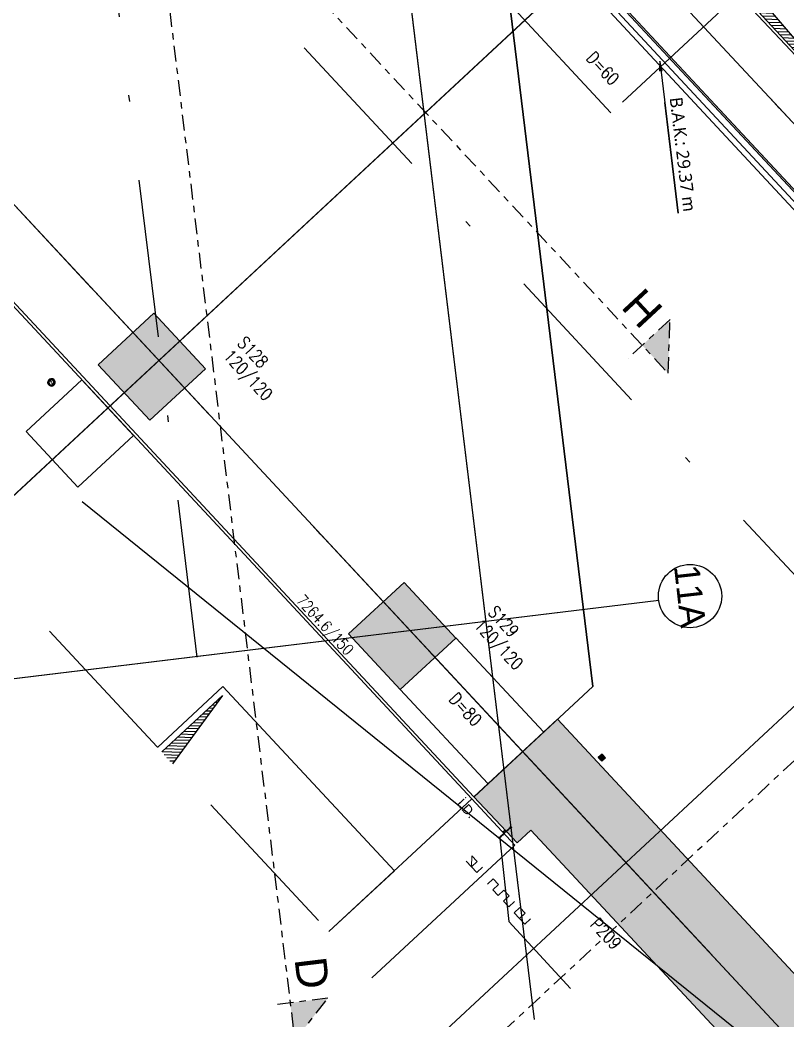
# Model space of a CAD drawing. Header units: inches. Extents: x 400392 to 401495, y 4543971 to 4544133.
# Drawn here: x 400481.94 to 400494.08, y 4543987.08 to 4544002.9 of the extents above; entities that cross this region are included whole.
import ezdxf
from ezdxf.enums import TextEntityAlignment as Align

# ---------------------------------------------------------------- set-up
doc = ezdxf.new("R2010")
doc.units = ezdxf.units.IN
doc.header["$MEASUREMENT"] = 0
for name, pattern in [('ACAD_ISO05W100', [33, 24, -3, 0, -3, 0, -3]), ('AKS', [3, 2.5, -0.25, 0, -0.25]), ('CENTER', [2, 1.25, -0.25, 0.25, -0.25]), ('DASHDOT2', [0.5, 0.25, -0.125, 0, -0.125]), ('HIDDEN', [0.375, 0.25, -0.125]), ('UUC-ST-KAL-I05-101-U-000$0$ACAD_ISO05W100', [33, 24, -3, 0, -3, 0, -3])]:
    doc.linetypes.add(name, pattern=pattern)
doc.layers.add('A-DETL-GENF', color=92, linetype='Continuous', lineweight=9)
for name, color, linetype in [('aks prota', 2, 'AKS'), ('boşluk prota', 2, 'Continuous'), ('boşluk taraması prota', 252, 'Continuous'), ('caks prota', 4, 'Continuous'), ('iderzi_PROTA', 3, 'Continuous'), ('kesit tarama prota', 252, 'Continuous'), ('kiriş prota', 6, 'Continuous'), ('kolon prota', 1, 'Continuous'), ('kolon tarama prota', 252, 'Continuous'), ('lkolon prota', 4, 'Continuous'), ('lperde prota', 4, 'Continuous'), ('not çizgisi prota', 4, 'Continuous'), ('perde prota', 1, 'Continuous'), ('PRT-AL-TUNEL_EKSENI', 14, 'DASHDOT2'), ('skesit prota', 7, 'Continuous'), ('st-s_level (kot)', 6, 'Continuous'), ('st_s_ölçü', 4, 'Continuous'), ('taks prota', 7, 'Continuous'), ('temel prota', 6, 'Continuous'), ('tkesit prota', 7, 'Continuous'), ('tkolon prota', 6, 'Continuous'), ('tperde prota', 6, 'Continuous'), ('UUC-ST-KAL-I05-101-U-000$0$st_s_su tutucu', 2, 'Continuous')]:
    doc.layers.add(name, color=color, linetype=linetype)
doc.styles.add('Arial', font='Arial.ttf')
doc.styles.add('OLCU', font='romanstw.shx')
doc.styles.add('Segoe UI Light_1', font='', dxfattribs={"height": 199.9999999999999})
doc.styles.add('TAKS', font='Arial Unicode.ttf')
doc.styles.add('text25_PROTA', font='Arial.ttf', dxfattribs={"height": 25})
doc.styles.add('tkolon', font='romanstw.shx')
doc.styles.get('Segoe UI Light_1').set_extended_font_data('Segoe UI Light')
doc.dimstyles.new('1-50', dxfattribs={"dimtxt": 10, "dimasz": 4, "dimexe": 4, "dimexo": 8, "dimgap": 4, "dimtad": 1, "dimdec": 1, "dimrnd": 0.05, "dimzin": 9, "dimdsep": 46, "dimtxsty": 'OLCU', "dimblk1": 'OBLIQUE', "dimblk2": 'OBLIQUE', "dimsah": 1, "dimcen": 2, "dimdle": 4, "dimclrd": 4, "dimclre": 4, "dimclrt": 3, "dimadec": 1, "dimazin": 0, "dimtfac": 1, "dimtdec": 1, "dimtix": 1, "dimtmove": 2, "dimatfit": 3, "dimldrblk": 'OBLIQUE', "dimfxl": 1, "dimtvp": 1, "dimtolj": 1, "dimtzin": 1, "dimarcsym": 0})

# ---------------------------------------------------------------- blocks, each defined once
blk = doc.blocks.new('+24.06 mekanik')
at = {"layer": 'kolon tarama prota'}
blk.add_hatch(color=253, dxfattribs=at).paths.add_polyline_path([(100015.3903223314, 182887.7166981539), (100165.3903223314, 182867.9688235159), (100165.3903223314, 182907.4645727921)], flags=0)
at = {"layer": 'kolon tarama prota', "color": 253}
for p, q in [((114533.1414266164, 193490.4235080138), (93145.67981284576, 177951.523079527)), ((93197.93392177456, 177879.6014687271), (114585.3955355452, 193418.5018972139)), ((103396.8578221956, 185558.5966116774), (95389.51238363978, 179740.9196141368)), ((95405.18861631841, 179719.3431308968), (103412.5340548743, 185537.0201284374)), ((100165.3903223314, 182907.4645727921), (100015.3903223314, 182887.7166981539)), ((100015.3903223314, 182887.7166981539), (100165.3903223314, 182867.9688235159)), ((100015.3903223314, 182887.7166981539), (102436.5342669461, 182887.7166981539)), ((100165.3903223314, 182867.9688235159), (100165.3903223314, 182907.4645727921)), ((102436.5342669461, 182887.7166981539), (100671.7005398747, 182887.7166981539)), ((110847.4502757734, 180708.6978531425), (110782.7289162234, 180661.6750329591)), ((110782.7289162234, 180661.6750329591), (110847.4502757734, 180708.6978531425)), ((110782.7289162234, 180661.6750329591), (110829.7517364068, 180596.9536734091)), ((110829.7517364068, 180596.9536734091), (110782.7289162234, 180661.6750329591)), ((110782.7289162234, 180661.6750329591), (110782.7289162234, 180661.6750329591)), ((110810.0915110299, 180638.2927425501), (110805.7308806159, 180635.1245591053)), ((110805.7308806159, 180635.1245591053), (110810.0915110299, 180638.2927425501)), ((110805.7308806159, 180635.1245591053), (110805.7308806159, 180635.1245591053)), ((110810.0915110299, 180638.2927425501), (110810.0915110299, 180638.2927425501)), ((110811.6087331388, 180627.0343891616), (110815.9693635529, 180630.2025726063)), ((110815.9693635529, 180630.2025726063), (110811.6087331388, 180627.0343891616)), ((110811.6087331388, 180627.0343891616), (110811.6087331388, 180627.0343891616)), ((110812.8096319759, 180679.8180362271), (110815.9778154207, 180675.457405813)), ((110815.9778154207, 180675.457405813), (110812.8096319759, 180679.8180362271)), ((110812.8096319759, 180679.8180362271), (110812.8096319759, 180679.8180362271)), ((110819.9955330986, 180645.4884357813), (110815.5701337698, 180642.2731949655)), ((110815.5701337698, 180642.2731949655), (110819.9955330986, 180645.4884357813)), ((110815.5701337698, 180642.2731949655), (110815.5701337698, 180642.2731949655)), ((110815.9693635529, 180630.2025726063), (110815.9693635529, 180630.2025726063)), ((110815.9778154207, 180675.457405813), (110815.9778154207, 180675.457405813)), ((110819.9582678361, 180669.9787830732), (110823.1735086519, 180665.5533837444)), ((110823.1735086519, 180665.5533837444), (110819.9582678361, 180669.9787830732)), ((110819.9582678361, 180669.9787830732), (110819.9582678361, 180669.9787830732)), ((110819.9955330986, 180645.4884357813), (110819.9955330986, 180645.4884357813)), ((110824.0679853644, 180681.335258336), (110820.8998019197, 180685.69588875)), ((110820.8998019197, 180685.69588875), (110824.0679853644, 180681.335258336)), ((110820.8998019197, 180685.69588875), (110820.8998019197, 180685.69588875)), ((110821.4479862927, 180634.1830250217), (110825.8733856215, 180637.3982658375)), ((110825.8733856215, 180637.3982658375), (110821.4479862927, 180634.1830250217)), ((110821.4479862927, 180634.1830250217), (110821.4479862927, 180634.1830250217)), ((110823.1735086519, 180665.5533837444), (110823.1735086519, 180665.5533837444)), ((110824.0679853644, 180681.335258336), (110824.0679853644, 180681.335258336)), ((110830.6097703181, 180653.2001305236), (110825.6623621458, 180649.605628083)), ((110825.6623621458, 180649.605628083), (110830.6097703181, 180653.2001305236)), ((110825.6623621458, 180649.605628083), (110825.6623621458, 180649.605628083)), ((110825.8733856215, 180637.3982658375), (110825.8733856215, 180637.3982658375)), ((110827.2907009536, 180659.8865546972), (110830.8852033942, 180654.9391465248)), ((110830.8852033942, 180654.9391465248), (110827.2907009536, 180659.8865546972)), ((110827.2907009536, 180659.8865546972), (110827.2907009536, 180659.8865546972)), ((110831.2636785956, 180671.4312362673), (110828.0484377799, 180675.8566355961)), ((110828.0484377799, 180675.8566355961), (110831.2636785956, 180671.4312362673)), ((110828.0484377799, 180675.8566355961), (110828.0484377799, 180675.8566355961)), ((110829.7517364068, 180596.9536734091), (110894.4730959568, 180643.9764935925)), ((110894.4730959568, 180643.9764935925), (110829.7517364068, 180596.9536734091)), ((110830.6097703181, 180653.2001305236), (110830.6097703181, 180653.2001305236)), ((110830.8852033942, 180654.9391465248), (110830.8852033942, 180654.9391465248)), ((110831.2636785956, 180671.4312362673), (110831.2636785956, 180671.4312362673)), ((110831.5402146687, 180641.5154581392), (110836.4876228411, 180645.1099605798)), ((110836.4876228411, 180645.1099605798), (110831.5402146687, 180641.5154581392)), ((110831.5402146687, 180641.5154581392), (110831.5402146687, 180641.5154581392)), ((110838.9753733379, 180660.8169990478), (110835.3808708974, 180665.7644072201)), ((110835.3808708974, 180665.7644072201), (110838.9753733379, 180660.8169990478)), ((110835.3808708974, 180665.7644072201), (110835.3808708974, 180665.7644072201)), ((110836.4876228411, 180645.1099605798), (110836.4876228411, 180645.1099605798)), ((110838.2266388423, 180644.8345275038), (110841.8211412829, 180639.8871193314)), ((110841.8211412829, 180639.8871193314), (110838.2266388423, 180644.8345275038)), ((110838.2266388423, 180644.8345275038), (110838.2266388423, 180644.8345275038)), ((110838.9753733379, 180660.8169990478), (110838.9753733379, 180660.8169990478)), ((110845.6617975115, 180664.1360684123), (110840.7143893392, 180660.5415659717)), ((110840.7143893392, 180660.5415659717), (110845.6617975115, 180664.1360684123)), ((110840.7143893392, 180660.5415659717), (110840.7143893392, 180660.5415659717)), ((110841.8211412829, 180639.8871193314), (110841.8211412829, 180639.8871193314)), ((110845.6617975115, 180664.1360684123), (110845.6617975115, 180664.1360684123)), ((110845.9383335846, 180634.2202902842), (110849.1535744004, 180629.7948909554)), ((110849.1535744004, 180629.7948909554), (110845.9383335846, 180634.2202902842)), ((110845.9383335846, 180634.2202902842), (110845.9383335846, 180634.2202902842)), ((110849.9113112266, 180645.7649718544), (110846.3168087861, 180650.7123800267)), ((110846.3168087861, 180650.7123800267), (110849.9113112266, 180645.7649718544)), ((110846.3168087861, 180650.7123800267), (110846.3168087861, 180650.7123800267)), ((110846.5922418621, 180652.4513960279), (110851.5396500345, 180656.0458984685)), ((110851.5396500345, 180656.0458984685), (110846.5922418621, 180652.4513960279)), ((110846.5922418621, 180652.4513960279), (110846.5922418621, 180652.4513960279)), ((110894.4730959568, 180643.9764935925), (110847.4502757734, 180708.6978531425)), ((110847.4502757734, 180708.6978531425), (110894.4730959568, 180643.9764935925)), ((110847.4502757734, 180708.6978531425), (110847.4502757734, 180708.6978531425)), ((110849.1535744004, 180629.7948909554), (110849.1535744004, 180629.7948909554)), ((110849.9113112266, 180645.7649718544), (110849.9113112266, 180645.7649718544)), ((110855.7540258875, 180671.4685015298), (110851.3286265587, 180668.253260714)), ((110851.3286265587, 180668.253260714), (110855.7540258875, 180671.4685015298)), ((110851.3286265587, 180668.253260714), (110851.3286265587, 180668.253260714)), ((110851.5396500345, 180656.0458984685), (110851.5396500345, 180656.0458984685)), ((110853.1340268158, 180624.3162682156), (110856.3022102606, 180619.9556378015)), ((110856.3022102606, 180619.9556378015), (110853.1340268158, 180624.3162682156)), ((110853.1340268158, 180624.3162682156), (110853.1340268158, 180624.3162682156)), ((110857.2437443442, 180635.6727434784), (110854.0285035284, 180640.0981428072)), ((110854.0285035284, 180640.0981428072), (110857.2437443442, 180635.6727434784)), ((110854.0285035284, 180640.0981428072), (110854.0285035284, 180640.0981428072)), ((110855.7540258875, 180671.4685015298), (110855.7540258875, 180671.4685015298)), ((110856.3022102606, 180619.9556378015), (110856.3022102606, 180619.9556378015)), ((110857.2064790817, 180660.1630907702), (110861.6318784105, 180663.378331586)), ((110861.6318784105, 180663.378331586), (110857.2064790817, 180660.1630907702)), ((110857.2064790817, 180660.1630907702), (110857.2064790817, 180660.1630907702)), ((110857.2437443442, 180635.6727434784), (110857.2437443442, 180635.6727434784)), ((110864.3923802043, 180625.8334903244), (110861.2241967596, 180630.1941207385)), ((110861.2241967596, 180630.1941207385), (110864.3923802043, 180625.8334903244)), ((110861.2241967596, 180630.1941207385), (110861.2241967596, 180630.1941207385)), ((110865.5932790415, 180678.61713739), (110861.2326486274, 180675.4489539452)), ((110861.2326486274, 180675.4489539452), (110865.5932790415, 180678.61713739)), ((110861.2326486274, 180675.4489539452), (110861.2326486274, 180675.4489539452)), ((110861.6318784105, 180663.378331586), (110861.6318784105, 180663.378331586)), ((110864.3923802043, 180625.8334903244), (110864.3923802043, 180625.8334903244)), ((110865.5932790415, 180678.61713739), (110865.5932790415, 180678.61713739)), ((110867.1105011503, 180667.3587840014), (110871.4711315644, 180670.5269674462)), ((110871.4711315644, 180670.5269674462), (110867.1105011503, 180667.3587840014)), ((110867.1105011503, 180667.3587840014), (110867.1105011503, 180667.3587840014)), ((110871.4711315644, 180670.5269674462), (110871.4711315644, 180670.5269674462)), ((110894.4730959568, 180643.9764935925), (110894.4730959568, 180643.9764935925)), ((110829.7517364068, 180596.9536734091), (110829.7517364068, 180596.9536734091))]:
    blk.add_line(p, q, dxfattribs=at)
for centre, radius, start, end in [((110838.6010060901, 180652.8257632758), 40.00000000000002, 126.0000000002074, 306.0000000002074), ((110838.6010060901, 180652.8257632758), 40.00000000000002, 126.0000000002074, 306.0000000002074), ((110838.6010060901, 180652.8257632758), 37.33333333333332, 133.6966689386963, 208.3033310604311), ((110838.6010060901, 180652.8257632758), 37.33333333333334, 133.6966689386963, 208.3033310604311), ((110838.6010060901, 180652.8257632758), 32.99999999996918, 0, 180), ((110838.6010060901, 180652.8257632758), 33.0000000000291, 180, 0), ((110838.6010060901, 180652.8257632758), 32, 134.9892993451354, 207.0107006546842), ((110838.6010060901, 180652.8257632758), 32, 134.9892993451354, 207.0107006546842), ((110838.6010060901, 180652.8257632758), 30.00000000000003, 126.0000000002074, 306.0000000002074), ((110838.6010060901, 180652.8257632758), 30.00000000000003, 126.0000000002074, 306.0000000002074), ((110838.6010060901, 180652.8257632758), 37.33333333333334, 223.6966689386963, 298.3033310611652), ((110838.6010060901, 180652.8257632758), 37.33333333333332, 223.6966689386963, 298.3033310611652), ((110838.6010060901, 180652.8257632758), 25.33333333333333, 137.3831134825529, 204.6168865173711), ((110838.6010060901, 180652.8257632758), 25.33333333333335, 137.3831134825529, 204.6168865173711), ((110838.6010060901, 180652.8257632758), 25.00000000000002, 126.0000000002074, 306.0000000002074), ((110838.6010060901, 180652.8257632758), 25.00000000000002, 126.0000000002074, 306.0000000002074), ((110838.6010060901, 180652.8257632758), 40.00000000000003, 306.0000000002074, 126.0000000002074), ((110838.6010060901, 180652.8257632758), 40.00000000000003, 306.0000000002074, 126.0000000002074), ((110838.6010060901, 180652.8257632758), 31.99999999999999, 224.9892993451354, 297.0107006546843), ((110838.6010060901, 180652.8257632758), 32.00000000000001, 224.9892993451354, 297.0107006546843), ((110838.6010060901, 180652.8257632758), 20, 140.4775121864018, 201.522487814793), ((110838.6010060901, 180652.8257632758), 19.99999999999999, 140.4775121864018, 201.522487814793), ((110838.6010060901, 180652.8257632758), 37.33333333333334, 43.69666893869635, 118.3033310611652), ((110838.6010060901, 180652.8257632758), 37.33333333333333, 43.69666893869635, 118.3033310611652), ((110838.6010060901, 180652.8257632758), 30.00000000000002, 306.0000000002074, 126.0000000002074), ((110838.6010060901, 180652.8257632758), 30.00000000000002, 306.0000000002074, 126.0000000002074), ((110838.6010060901, 180652.8257632758), 25.33333333333334, 227.3831134831174, 294.6168865173711), ((110838.6010060901, 180652.8257632758), 25.33333333333333, 227.3831134831174, 294.6168865173711), ((110838.6010060901, 180636.3257632758), 16.5, 90, 269.9999999999996), ((110838.6010060901, 180652.8257632758), 25.00000000000002, 306.0000000002074, 126.0000000002074), ((110838.6010060901, 180652.8257632758), 25.00000000000002, 306.0000000002074, 126.0000000002074), ((110838.6010060901, 180652.8257632758), 31.99999999999999, 44.98929934513539, 117.0107006546843), ((110838.6010060901, 180652.8257632758), 32, 44.98929934513539, 117.0107006546843), ((110838.6010060901, 180652.8257632758), 13.33333333333332, 148.0243128374464, 193.9756871628778), ((110838.6010060901, 180652.8257632758), 13.33333333333334, 148.0243128374464, 193.9756871628778), ((110838.6010060901, 180652.8257632758), 19.99999999999999, 230.4775121862893, 291.5224878140173), ((110838.6010060901, 180652.8257632758), 20.00000000000001, 230.4775121862893, 291.5224878140173), ((110838.6010060901, 180652.8257632758), 25.33333333333334, 47.38311348311742, 114.6168865173711), ((110838.6010060901, 180652.8257632758), 25.33333333333333, 47.38311348311742, 114.6168865173711), ((110838.6010060901, 180652.8257632758), 8.000000000000007, 164.6821874530657, 177.3178125466547), ((110838.6010060901, 180652.8257632758), 7.999999999999992, 164.6821874530657, 177.3178125466547), ((110838.6010060901, 180652.8257632758), 19.99999999999999, 50.47751218628925, 111.5224878140174), ((110838.6010060901, 180652.8257632758), 20.00000000000001, 50.47751218628925, 111.5224878140174), ((110838.6010060901, 180652.8257632758), 13.33333333333334, 238.0243128362976, 283.9756871630792), ((110838.6010060901, 180652.8257632758), 13.33333333333333, 238.0243128362976, 283.9756871630792), ((110838.6010060901, 180652.8257632758), 13.33333333333334, 58.02431283629759, 103.9756871630792), ((110838.6010060901, 180652.8257632758), 13.33333333333333, 58.02431283629759, 103.9756871630792), ((110838.6010060901, 180652.8257632758), 7.999999999999993, 254.6821874536496, 267.3178125466156), ((110838.6010060901, 180652.8257632758), 8.000000000000004, 254.6821874536496, 267.3178125466156), ((110838.6010060901, 180669.3257632758), 16.49999999998545, 269.9999999999996, 90.00000000005053), ((110838.6010060901, 180652.8257632758), 7.999999999999992, 74.6821874536496, 87.31781254661566), ((110838.6010060901, 180652.8257632758), 8.000000000000007, 74.6821874536496, 87.31781254661566), ((110838.6010060901, 180652.8257632758), 8.000000000000004, 344.6821874530657, 357.3178125466546), ((110838.6010060901, 180652.8257632758), 7.999999999999992, 344.6821874530657, 357.3178125466546), ((110838.6010060901, 180652.8257632758), 13.33333333333332, 328.0243128374464, 13.97568716287785), ((110838.6010060901, 180652.8257632758), 13.33333333333334, 328.0243128374464, 13.97568716287785), ((110838.6010060901, 180652.8257632758), 20.00000000000001, 320.4775121864018, 21.52248781479299), ((110838.6010060901, 180652.8257632758), 19.99999999999999, 320.4775121864018, 21.52248781479299), ((110838.6010060901, 180652.8257632758), 25.33333333333333, 317.3831134825529, 24.61688651737106), ((110838.6010060901, 180652.8257632758), 25.33333333333334, 317.3831134825529, 24.61688651737106), ((110838.6010060901, 180652.8257632758), 32.00000000000001, 314.9892993451354, 27.01070065468425), ((110838.6010060901, 180652.8257632758), 32, 314.9892993451354, 27.01070065468425), ((110838.6010060901, 180652.8257632758), 37.33333333333332, 313.6966689386963, 28.30333106043111), ((110838.6010060901, 180652.8257632758), 37.33333333333334, 313.6966689386963, 28.30333106043111), ((103897.1815078109, 172729.3957859125), 59.00000000000001, 0, 180), ((103897.1815078109, 172729.3957859125), 58.99999999998546, 180, 0), ((103897.1815078108, 172729.3957859126), 50.00000000000005, 35.99999999953283, 215.9999999995328), ((103897.1815078108, 172729.3957859126), 49.99999999999996, 35.99999999953283, 215.9999999995328), ((103897.1815078108, 172729.3957859126), 50.00000000000013, 215.9999999995328, 35.99999999953283), ((103897.1815078108, 172729.3957859126), 49.99999999999994, 215.9999999995328, 35.99999999953283), ((103897.1815078108, 172729.3957859126), 39.99999999999995, 35.99999999953283, 215.9999999995328), ((103897.1815078108, 172729.3957859126), 40.00000000000001, 35.99999999953283, 215.9999999995328), ((103897.1815078108, 172729.3957859126), 39.99999999999998, 215.9999999995328, 35.99999999953283), ((103897.1815078108, 172729.3957859126), 40.00000000000005, 215.9999999995328, 35.99999999953283), ((103897.1815078109, 172699.8957859125), 29.49999999996918, 89.99999999998587, 270.0000000000421), ((103897.1815078109, 172758.8957859125), 29.4999999999709, 269.9999999999996, 90.00000000005654)]:
    blk.add_arc(centre, radius, start, end, dxfattribs=at)
at = {"layer": 'kolon tarama prota', "color": 253, "style": 'Segoe UI Light_1'}
blk.add_text('B.A.K.: 29.37 m', height=200, dxfattribs=at).set_placement((100609.9793671841, 182973.6542368058))
blk = doc.blocks.new('_Oblique')
at = {"layer": 'st_s_ölçü', "lineweight": -2}
blk.add_line((-0.5, -0.5), (0.5, 0.5), dxfattribs=at)
blk = doc.blocks.new('A$C1a5ef8c2')
at = {"layer": 'boşluk taraması prota', "ltscale": 2}
h = blk.add_hatch(dxfattribs=at)
h.set_pattern_fill('ANSI31', color=256, scale=0.03000000000073284, angle=-47.07600604191619, style=0)
h.set_pattern_definition([(357.9239939580838, (-678.8900449503562, 264.1477719303221), (0.003450451556188631, 0.09518748281418962), [])])
h.paths.add_polyline_path([(102.5059309839853, 31.89053039252758), (100.8679428175674, 30.00374414864928), (104.5296180892037, 25.7180956909433), (100.5129174432368, 30.03695198334754)])
at = {"layer": 'kesit tarama prota'}
h = blk.add_hatch(color=256, dxfattribs=at)
h.dxf.hatch_style = 1
h.paths.add_polyline_path([(100.6263821130269, 23.54121823888272), (100.5956440005102, 22.69324703048915), (100.1870274534449, 23.13260169047862)])
h = blk.add_hatch(color=256, dxfattribs=at)
h.dxf.hatch_style = 1
h.paths.add_polyline_path([(95.21727158303838, 12.80585212260485), (94.69397895771544, 12.1378964157775), (94.62164741649758, 12.73352058138698)])
at = {"layer": 'kolon tarama prota'}
h = blk.add_hatch(color=256, dxfattribs=at)
h.dxf.hatch_style = 1
h.paths.add_polyline_path([(127.0630797010381, 25.64422660227865), (108.617443051422, 45.47743324004114), (108.9103461585473, 45.74984427168965), (108.2293185798917, 46.48210203833878), (107.9364154727664, 46.20969100669026), (103.033016905305, 51.48194692656398), (103.3259200124303, 51.75435795821249), (102.6448924332508, 52.48661572486162), (102.3519893261255, 52.21420469321311), (93.21844469977077, 62.03481871355325), (93.52608912007418, 59.50147781893611), (125.1474599565263, 25.50139455404133), (106.914241566963, 8.543807839974761), (98.84508629981428, 17.21996398735791), (97.52702231978765, 15.99411434400827), (98.20804989850149, 15.26185657735914), (98.42772722849622, 15.46616485249251), (106.6330880114692, 6.643557151779532), (108.8621538786683, 8.716673203743994), (109.1345649103168, 8.423770097084343), (109.866822676966, 9.104797677136958), (109.5957737017889, 9.39623626600951), (113.8794816372683, 13.38024760317057), (114.1505306138424, 13.08880901243538), (114.8827883805498, 13.76983659062535), (114.610377347446, 14.06273969914764)])
h = blk.add_hatch(color=256, dxfattribs=at)
h.dxf.hatch_style = 1
h.paths.add_polyline_path([(93.28172607196029, 22.7613162798807), (92.4644929774222, 23.64002559985965), (91.58374057459878, 22.82498927786946), (92.40097366954433, 21.94627995789051)])
h = blk.add_hatch(color=256, dxfattribs=at)
h.dxf.hatch_style = 1
h.paths.add_polyline_path([(97.24190142884618, 18.50323738250881), (96.42466833436629, 19.38194670248777), (95.54391593148466, 18.56691037956625), (96.36114902602276, 17.6882010595873)])
h = blk.add_hatch(dxfattribs=at)
h.set_pattern_fill('ANSI31', color=256, scale=0.03000000000073284, angle=-47.07600604191619, style=0)
h.set_pattern_definition([(357.9239939580838, (-1598.755367006233, 1238.783076489344), (0.003450451556188617, 0.09518748281418964), [])])
h.paths.add_polyline_path([(92.59064246277558, 16.70109104271978), (92.76361110882135, 16.51511085871607), (93.55226669216063, 17.59543815720826)])
at = {"layer": 'aks prota', "ltscale": 10}
for p, q in [((98.48184848728124, 12.47123369947076), (84.38530663086567, 128.5511740446091)), ((98.4818484885036, 12.47123369760811), (84.38530663133133, 128.5511740446091)), ((98.48184848763049, 12.47123370040208), (84.385306631797, 128.5511740446091)), ((98.48184848681558, 12.47123369947076), (84.385306631797, 128.5511740446091)), ((98.48184848728124, 12.47123369947076), (84.38530663133133, 128.5511740446091)), ((98.48184848809615, 12.47123369667679), (84.385306631797, 128.5511740446091)), ((121.0854302718071, 6.742173030972481), (8.08986567996908, 128.2378104133531)), ((121.0854302699445, 6.742173034697771), (8.089865682297386, 128.2378104142845)), ((121.0854302697117, 6.742173032835126), (8.089865682297386, 128.2378104142845)), ((119.2287120601395, 8.738562566228211), (8.089865681366064, 128.2378104142845)), ((121.0854302710504, 6.742173031903803), (8.089865679503419, 128.2378104142845)), ((113.8360783813405, 0), (0.8405137895606458, 121.4956373823807)), ((113.8360783797107, 2.793967723846436e-09), (0.8405137920635752, 121.495637383312)), ((113.8360783794196, 1.862645149230957e-09), (0.8405137920053676, 121.495637383312)), ((111.9793601698475, 1.99638953525573), (0.840513791074045, 121.495637383312)), ((113.8360783815151, 9.313225746154785e-10), (0.8405137899680994, 121.495637383312)), ((108.5395137761952, 20.23185403458774), (24.49207383778412, 110.6017488418147)), ((101.2901618873002, 13.48968100361526), (17.24272194842342, 103.8595758117735)), ((101.290161887242, 13.48968100361526), (17.24272194877267, 103.8595758108422)), ((89.13051547767827, 19.71995590161532), (114.6733168241917, 43.47569303400815)), ((89.13051547727082, 19.719955900684), (114.6733168243663, 43.47569303400815)), ((89.13051547738723, 19.71995589789003), (114.6733168260544, 43.47569303307682)), ((89.35973569680937, 19.93309962656349), (114.6733168254141, 43.4756930321455)), ((89.35973569529597, 19.93309962842613), (114.6733168243663, 43.47569303400815)), ((96.52659617230529, 11.78823388461024), (122.0628386469325, 35.53787101618946)), ((96.52659617189784, 11.78823388461024), (122.062838646234, 35.53787101618946)), ((96.52659617358586, 11.78823388274759), (122.062838647631, 35.53787101525813)), ((96.74547977501061, 11.99176416359842), (122.0628386483295, 35.53787101432681)), ((96.7454797733808, 11.99176416452974), (122.0628386466997, 35.53787101712078)), ((87.54151132062543, 17.53580541536212), (100.4467031435343, 19.10298899840564)), ((87.54151132126572, 17.53580541629344), (100.4467031438835, 19.10298899747431)), ((87.54151132202242, 17.53580541536212), (100.4467031444656, 19.10298899747431))]:
    blk.add_line(p, q, dxfattribs=at)
at = {"layer": 'boşluk prota', "ltscale": 0.05}
blk.add_lwpolyline([(102.5059309839853, 31.89053039252758), (100.8679428175674, 30.00374414864928), (104.5296180892037, 25.7180956909433), (100.5129174432368, 30.03695198334754)], close=True, dxfattribs=at)
at = {"layer": 'caks prota', "ltscale": 0.05}
for centre, radius in [((100.9427117143059, 19.16610542591661), 0.5000000000001651), ((100.9427117143641, 19.16610542498529), 0.5), ((100.9427117143059, 19.16610542498529), 0.4999999999999725)]:
    blk.add_circle(centre, radius, dxfattribs=at)
at = {"layer": 'iderzi_PROTA', "linetype": 'ACAD_ISO05W100', "lineweight": 30, "ltscale": 2}
blk.add_lwpolyline([(93.21844469977077, 62.03481871355325), (93.52608912007418, 59.50147781893611), (93.75781578419264, 59.25231955386698), (94.25833580398466, 55.13071763329208), (94.85397750965785, 55.20305130351335), (99.40365714533255, 17.73807967733592), (97.5277087361901, 15.99337629321963)], dxfattribs=at)
at = {"layer": 'kiriş prota'}
blk.add_lwpolyline([(102.6415879852721, 32.153260496445), (106.7944941466558, 27.68795265164226), (104.5772203012602, 25.62580362800509), (100.3994090720662, 30.0682379975915)], close=True, dxfattribs=at)
at = {"layer": 'kolon prota', "color": 1}
for points in [[(92.4644929774222, 23.64002559985965), (93.28172607196029, 22.7613162798807), (92.40097366954433, 21.94627995789051), (91.58374057459878, 22.82498927786946)], [(96.42466833436629, 19.38194670248777), (97.24190142884618, 18.50323738250881), (96.36114902602276, 17.6882010595873), (95.54391593148466, 18.56691037956625)]]:
    blk.add_lwpolyline(points, close=True, dxfattribs=at)
at = {"layer": 'kolon tarama prota'}
for points in [[(80.98349960707128, 33.70870237052441), (97.49074994487455, 15.95969683676958)], [(92.52253970486345, 16.77431681938469), (93.55738971044775, 17.73676669131964), (96.26787947438424, 14.82238078024238), (95.23302946879994, 13.85993090830743)], [(92.59064246277558, 16.70109104271978), (93.55226669216063, 17.59543815720826), (92.76361110882135, 16.51511085871607)], [(95.91405704751378, 13.12767314165831), (98.17177752358839, 15.22743907012045), (97.49074994487455, 15.95969683676958), (95.23302946879994, 13.85993090830743)]]:
    blk.add_lwpolyline(points, dxfattribs=at)
at = {"layer": 'kolon tarama prota', "linetype": 'HIDDEN', "ltscale": 10}
blk.add_lwpolyline([(78.04475156910485, 32.34119418915361), (95.91408704122296, 13.12764089088887)], dxfattribs=at)
at = {"layer": 'kolon tarama prota'}
blk.add_lwpolyline([(91.32745035580592, 22.58662962447852), (92.14468345075147, 21.70792030449957), (91.26597413123818, 20.89068721141666), (90.44874103623442, 21.76939653139561)], close=True, dxfattribs=at)
at = {"layer": 'perde prota'}
for points in [[(127.0630797010381, 25.64422660227865), (114.610377347446, 14.06273969914764), (114.8827883805498, 13.76983659062535), (114.1505306138424, 13.08880901243538), (113.8794816372683, 13.38024760317057), (109.5957737017889, 9.39623626600951), (109.866822676966, 9.104797677136958), (109.1345649103168, 8.423770097084343), (108.8621538786683, 8.716673203743994), (106.6330880114692, 6.643557151779532), (98.42772722849622, 15.46616485249251), (98.20804989850149, 15.26185657735914), (97.52702231978765, 15.99411434400827), (98.84508629981428, 17.21996398735791), (106.914241566963, 8.543807839974761), (125.1474599565263, 25.50139455404133), (93.52608912007418, 59.50147781893611), (93.21844469977077, 62.03481871355325), (102.3519893261255, 52.21420469321311)], [(81.0201124958694, 33.7427537497133), (97.52702231978765, 15.99411434400827)]]:
    blk.add_lwpolyline(points, dxfattribs=at)
at = {"layer": 'PRT-AL-TUNEL_EKSENI', "ltscale": 10}
for p, q in [((93.15213341341587, 18.20187571365386), (79.81885314453393, 127.9966320414096)), ((4.538415511138737, 124.934826657176), (117.533980102744, 3.439189274795353))]:
    blk.add_line(p, q, dxfattribs=at)
at = {"layer": 'skesit prota', "linetype": 'CENTER', "ltscale": 0.2}
for p, q in [((100.6263821130269, 23.54121823888272), (99.96735012345016, 22.9282934172079)), ((100.5956440005102, 22.69324703048915), (100.6263821130269, 23.54121823888272)), ((95.21727158303838, 12.80585212260485), (94.32383533276152, 12.69735481124371)), ((94.69397895771544, 12.1378964157775), (95.21727158303838, 12.80585212260485))]:
    blk.add_line(p, q, dxfattribs=at)
for points in [[(80.38463008543476, 129.9702258221805), (94.69397895771544, 12.1378964157775)], [(46.81800741900224, 80.51629749406129), (100.5956440005102, 22.69324703048915)], [(122.332797817071, 34.92402925342321), (94.17425985389855, 8.735517765395343)]]:
    blk.add_lwpolyline(points, dxfattribs=at)
at = {"layer": 'st_s_ölçü', "color": 6, "lineweight": 0}
for points in [[(97.57595817226684, 14.96812935825437), (97.49167445482453, 15.05875330325216), (97.48533422680339, 14.88384564127773), (97.40105050936108, 14.97446958627552)], [(97.57595817226684, 14.96812935825437), (97.49167445482453, 15.05875330325216), (97.48533422680339, 14.88384564127773), (97.40105050936108, 14.97446958627552)], [(97.57595817226684, 14.96812935825437), (97.48533422680339, 14.88384564127773), (97.56961794424569, 14.7932216944173), (97.66024188970914, 14.87750541139394)], [(97.57595817226684, 14.96812935825437), (97.48533422680339, 14.88384564127773), (97.56961794424569, 14.7932216944173), (97.66024188970914, 14.87750541139394)], [(97.82880932412809, 14.69625751953572), (97.73818537866464, 14.61197380255908)], [(97.82880932412809, 14.69625751953572), (97.73818537866464, 14.61197380255908)], [(97.91309304157039, 14.60563357267529), (97.82246909610694, 14.52134985569865), (97.90675281354925, 14.43072590976954), (97.9973767590709, 14.51500962674618)], [(97.91309304157039, 14.60563357267529), (97.82246909610694, 14.52134985569865), (97.90675281354925, 14.43072590976954), (97.9973767590709, 14.51500962674618)], [(97.82880932412809, 14.69625751953572), (97.91309304157039, 14.60563357267529)], [(97.82880932412809, 14.69625751953572), (97.91309304157039, 14.60563357267529)], [(98.0816604765132, 14.42438568081707), (97.99103653104976, 14.34010196384043)], [(98.0816604765132, 14.42438568081707), (97.99103653104976, 14.34010196384043), (98.0753202480264, 14.24947801697999), (98.16594419395551, 14.33376173395663)], [(98.0816604765132, 14.42438568081707), (97.99103653104976, 14.34010196384043)], [(98.0816604765132, 14.42438568081707), (97.99103653104976, 14.34010196384043), (98.0753202480264, 14.24947801697999), (98.16594419395551, 14.33376173395663)], [(97.9973767590709, 14.51500962674618), (98.0816604765132, 14.42438568081707)], [(97.9973767590709, 14.51500962674618), (98.0816604765132, 14.42438568081707)], [(98.33451162837446, 14.15251384209841), (98.25022791093215, 14.24313778895885), (98.1596039654687, 14.1588540719822), (98.24388768291101, 14.06823012512177)], [(98.33451162837446, 14.15251384209841), (98.25022791093215, 14.24313778895885), (98.1596039654687, 14.1588540719822), (98.24388768291101, 14.06823012512177)], [(98.33451162837446, 14.15251384209841), (98.24388768291101, 14.06823012512177), (98.32817140035331, 13.97760617919266), (98.41879534581676, 14.0618898961693)], [(98.33451162837446, 14.15251384209841), (98.24388768291101, 14.06823012512177), (98.32817140035331, 13.97760617919266), (98.41879534581676, 14.0618898961693)]]:
    blk.add_lwpolyline(points, dxfattribs=at)
at = {"layer": 'temel prota', "linetype": 'HIDDEN', "ltscale": 10}
for points in [[(101.7032764684991, 28.68178346101195), (99.69048504438251, 26.80981086660177), (98.09347522212192, 28.52695549186319)], [(97.23985834600171, 18.50543415453285), (98.6237064008601, 17.01748635713011)], [(96.36114902602276, 17.6882010595873), (97.74499708082294, 16.20025326218456)]]:
    blk.add_lwpolyline(points, dxfattribs=at)
at = {"layer": 'UUC-ST-KAL-I05-101-U-000$0$st_s_su tutucu', "linetype": 'UUC-ST-KAL-I05-101-U-000$0$ACAD_ISO05W100', "ltscale": 0.05}
blk.add_lwpolyline([(97.99246748024598, 15.43007576372474, -0.5773502691895264), (97.9917960097082, 15.43300193268806), (98.01743339840323, 15.45684567932039, -0.5773502691896774), (98.02030327124521, 15.45596410520375), (98.02560006547719, 15.43288150522858, 0.5773502691898074), (98.02846993645653, 15.4319999339059), (98.06203352333978, 15.4632153455168), (98.06601871456951, 15.45893036667258), (98.06903444416821, 15.46173511166126), (98.06504925247282, 15.46602008771151), (98.08900195732713, 15.48829701449722), (98.09298714902252, 15.48401203472167), (98.0960028800182, 15.48681677971035), (98.09201768785715, 15.49110175576061), (98.10716307535768, 15.50518754404038), (98.12236283207312, 15.50157058332115), (98.12617057235911, 15.50511192623526), (98.10492251208052, 15.52795836981386), (98.1011147708632, 15.52441702689976), (98.10362173197791, 15.50899528246373), (98.08847634447739, 15.49490949790925), (98.08449115185067, 15.49919447582215), (98.08147542225197, 15.49638973083347), (98.08546061441302, 15.49210475385189), (98.06150791002437, 15.46982782799751), (98.05752271739766, 15.47411280591041), (98.05450698686764, 15.47130806185305), (98.05849217902869, 15.46702308487147), (98.03079099301249, 15.44125992804766, -0.5773502691899163), (98.02792112203315, 15.44214150030166), (98.02284815069288, 15.46424871217459, 0.5773502691894145), (98.01997827971354, 15.46513028349727), (97.98334889067337, 15.43106356076896, 0.5773502691898413), (97.98402036214247, 15.42813739180565), (98.00570225389674, 15.42147711012512, -0.5773502691890604), (98.00637372629717, 15.41855094116181), (97.97867253888398, 15.39278778526932), (97.97468734713038, 15.39707276131958), (97.97167161753168, 15.39426801819354), (97.97565680829575, 15.38998304028064), (97.95170410530409, 15.36770611535758), (97.94771891267737, 15.37199109327048), (97.94470318261301, 15.3691863482818), (97.94868837337708, 15.36490137223154), (97.93354298727354, 15.35081558581442), (97.91834323009243, 15.35443254653364), (97.91453548934078, 15.35089120175689), (97.93578354961937, 15.32804476004094), (97.93959129037103, 15.33158610295504), (97.9370843306533, 15.34700784552842), (97.95222971722251, 15.36109363194555), (97.95621490984922, 15.35680865403265), (97.95923063944792, 15.35961339902133), (97.9552454482182, 15.36389837507159), (97.97919815266505, 15.38617529999465), (97.98318334389478, 15.38189032394439), (97.98619907489046, 15.38469506707042), (97.98221388226375, 15.38898004498333), (98.015777469147, 15.42019545566291, 0.5773502691892096), (98.01510599674657, 15.4231216236949)], format="xyb", close=True, dxfattribs=at)
at = {"layer": 'A-DETL-GENF', "xscale": 0.001000000000024428, "yscale": 0.001000000000024428, "zscale": 0.001000000000024428, "rotation": 276.923993958082}
blk.add_blockref('+24.06 mekanik', (-93.14853458531434, 104.8627004241571), dxfattribs=at)
at = {"layer": 'iderzi_PROTA', "linetype": 'ACAD_ISO05W100', "style": 'text25_PROTA'}
blk.add_text('İ.D.', height=0.1500000000036642, rotation=312.9239939495117, dxfattribs=at).set_placement((97.24219252070179, 15.87691956851631))
at = {"layer": 'lkolon prota', "style": 'tkolon', "width": 0.8}
for p in [(93.5548359187087, 22.95054245181382), (97.51501127559459, 18.69246355444193)]:
    blk.add_text('120/120', height=0.2000000000048855, rotation=312.9239939495117, dxfattribs=at).set_placement(p)
at = {"layer": 'lperde prota', "style": 'tkolon', "width": 0.8}
blk.add_text('7264.6/150', height=0.180000000004397, rotation=312.5635096644662, dxfattribs=at).set_placement((94.77361332613509, 19.14600116293877), align=Align.MIDDLE_LEFT)
at = {"layer": 'st-s_level (kot)', "color": 6, "style": 'OLCU', "width": 0.8}
for tag, p, rotation in [('D=60', (41.41703286580741, 99.58001939486712), 312.9239939495117), ('D=60', (34.91377208690392, 96.88071346003562), 312.9239939495117), ('D=60', (41.72404787596315, 89.55813579354435), 312.9239939495117), ('D=60', (74.07240101491334, 82.3654021685943), 276.923994085215), ('D=90', (58.45173784665531, 80.89350863266736), 312.9239939495117), ('D=60', (82.06995531456778, 73.76825603935868), 276.923994085215), ('D=60', (66.16953595646191, 72.69707751180977), 312.9239939495117), ('D=60', (59.52860149176558, 70.14633769541979), 312.9239939495117), ('D=60', (74.28302203526255, 63.91414567641914), 312.9239939495117), ('D=60', (67.52317142457468, 61.55037755891681), 312.9239939495117), ('D=60', (81.90516735991696, 55.7777361664921), 312.9239939495117), ('D=60', (75.51774133963045, 52.95441743545234), 312.9239939495117), ('D=60', (83.51231125422055, 44.35845731198788), 312.9239939495117), ('D=60', (93.86754728655796, 42.95339011400938), 312.9239939495117), ('D=60', (102.2343588467338, 34.1871841000393), 312.9239939495117), ('D=60', (95.21837176603731, 31.80971260089427), 312.9239939495117), ('D=60', (99.28763992898166, 27.66433198004961), 312.9239939495117), ('+22.51', (112.2286650243332, 23.93479506019503), 312.9239939495117), ('+20.81', (108.5519845855888, 21.49965451750904), 312.9239939495117), ('D=80', (97.11668090563035, 17.52580411545932), 312.9239939495117)]:
    blk.add_attdef(tag, p, '', height=0.2000000000048856, rotation=rotation, dxfattribs=at)
at = {"layer": 'taks prota', "style": 'TAKS'}
for height, rotation, p in [(0.4000000000001321, 276.4291614784584, (100.9427117143059, 19.16610542591661)), (0.4, 276.4291614371957, (100.9427117143641, 19.16610542498529)), (0.399999999999978, 276.4291614254332, (100.9427117143059, 19.16610542498529))]:
    blk.add_text('11A', height=height, rotation=rotation, dxfattribs=at).set_placement(p, align=Align.MIDDLE_CENTER)
at = {"layer": 'tkesit prota', "style": 'Arial'}
for s, height, rotation, p in [('H', 0.500000000012214, 312.9239939495117, (99.83385098306462, 23.73260120023042)), ('D', 0.5000000000122139, 276.923994085215, (94.68859251250979, 13.42652230150998))]:
    blk.add_text(s, height=height, rotation=rotation, dxfattribs=at).set_placement(p)
at = {"layer": 'tkolon prota', "style": 'tkolon', "width": 0.8}
for s, p in [('S128', (93.77451324870344, 23.15485072601587)), ('S129', (97.73468860558933, 18.89677182864398))]:
    blk.add_text(s, height=0.2000000000048855, rotation=312.9239939495117, dxfattribs=at).set_placement(p)
at = {"layer": 'tperde prota', "style": 'tkolon', "width": 0.8}
blk.add_text('P209', height=0.2000000000048856, rotation=313.3932852246724, dxfattribs=at).set_placement((99.42244681436568, 14.02796771284193), align=Align.MIDDLE_LEFT)
at = {"layer": 'not çizgisi prota'}
blk.add_leader([(97.93578355334466, 15.32804476376623), (98.07589267054573, 14.01781646534801), (99.05492451321334, 12.95901703462005)], dimstyle='1-50', override={"dimasz": 12, "dimgap": 4, "dimtad": 0}, dxfattribs=at)
blk.add_leader([(97.93578355334466, 15.32804476376623), (98.07589267054573, 14.01781646534801), (99.05492451321334, 12.95901703462005)], dimstyle='1-50', override={"dimasz": 12, "dimgap": 4, "dimtad": 0}, dxfattribs=at)

msp = doc.modelspace()

# ---------------------------------------------------------------- hatches: boundary and pattern name
at = {"layer": 'boşluk taraması prota', "ltscale": 2}
h = msp.add_hatch(dxfattribs=at)
h.set_pattern_fill('ANSI31', color=256, scale=0.03000000000073284, angle=-47.07600604191619, style=0)
h.set_pattern_definition([(357.9239939580838, (399712.7022525048, 4544238.76790596), (0.003450451556188631, 0.09518748281418962), [])])
h.paths.add_polyline_path([(400494.0982284392, 4544006.510664422), (400492.4602402727, 4544004.623878178), (400496.1219155444, 4544000.33822972), (400492.1052148984, 4544004.657086013)])
at = {"layer": 'kesit tarama prota'}
h = msp.add_hatch(color=256, dxfattribs=at)
h.dxf.hatch_style = 1
h.paths.add_polyline_path([(400492.2186795682, 4543998.161352268), (400492.1879414557, 4543997.31338106), (400491.7793249086, 4543997.75273572)])
h = msp.add_hatch(color=256, dxfattribs=at)
h.dxf.hatch_style = 1
h.paths.add_polyline_path([(400486.8095690382, 4543987.425986152), (400486.2862764129, 4543986.758030445), (400486.2139448717, 4543987.353654611)])
at = {"layer": 'kolon tarama prota'}
h = msp.add_hatch(color=256, dxfattribs=at)
h.dxf.hatch_style = 1
h.paths.add_polyline_path([(400518.6553771562, 4544000.264360632), (400500.2097405066, 4544020.09756727), (400500.5026436137, 4544020.369978301), (400499.8216160351, 4544021.102236068), (400499.5287129279, 4544020.829825036), (400494.6253143605, 4544026.102080956), (400494.9182174676, 4544026.374491988), (400494.2371898884, 4544027.106749754), (400493.9442867813, 4544026.834338723), (400484.810742155, 4544036.654952743), (400485.1183865753, 4544034.121611848), (400516.7397574117, 4544000.121528584), (400498.5065390221, 4543983.16394187), (400490.437383755, 4543991.840098017), (400489.119319775, 4543990.614248374), (400489.8003473537, 4543989.881990607), (400490.0200246837, 4543990.086298882), (400498.2253854666, 4543981.263691181), (400500.4544513338, 4543983.336807233), (400500.7268623655, 4543983.043904127), (400501.4591201321, 4543983.724931707), (400501.188071157, 4543984.016370296), (400505.4717790924, 4543988.000381633), (400505.742828069, 4543987.708943042), (400506.4750858357, 4543988.38997062), (400506.2026748026, 4543988.682873729)])
h = msp.add_hatch(color=256, dxfattribs=at)
h.dxf.hatch_style = 1
h.paths.add_polyline_path([(400484.8740235271, 4543997.381450309), (400484.0567904326, 4543998.260159629), (400483.1760380298, 4543997.445123307), (400483.9932711247, 4543996.566413987)])
h = msp.add_hatch(color=256, dxfattribs=at)
h.dxf.hatch_style = 1
h.paths.add_polyline_path([(400488.834198884, 4543993.123371412), (400488.0169657895, 4543994.002080732), (400487.1362133867, 4543993.187044409), (400487.9534464812, 4543992.308335089)])
h = msp.add_hatch(dxfattribs=at)
h.set_pattern_fill('ANSI31', color=256, scale=0.03000000000073284, angle=-47.07600604191619, style=0)
h.set_pattern_definition([(357.9239939580838, (398792.8369304489, 4545213.403210519), (0.003450451556188617, 0.09518748281418964), [])])
h.paths.add_polyline_path([(400484.182939918, 4543991.321225072), (400484.355908564, 4543991.135244888), (400485.1445641473, 4543992.215572187)])

# ---------------------------------------------------------------- linework, layer by layer
at = {"layer": 'aks prota', "ltscale": 10}
for p, q in [((400490.0741459425, 4543987.091367729), (400475.977604086, 4544103.171308074)), ((400490.0741459437, 4543987.091367727), (400475.9776040865, 4544103.171308074)), ((400490.0741459428, 4543987.09136773), (400475.977604087, 4544103.171308074)), ((400490.074145942, 4543987.091367729), (400475.977604087, 4544103.171308074)), ((400490.0741459425, 4543987.091367729), (400475.9776040865, 4544103.171308074)), ((400490.0741459433, 4543987.091367726), (400475.977604087, 4544103.171308074)), ((400512.677727727, 4543981.362307061), (400399.6821631351, 4544102.857944443)), ((400512.6777277251, 4543981.362307064), (400399.6821631375, 4544102.857944444)), ((400512.6777277249, 4543981.362307062), (400399.6821631375, 4544102.857944444)), ((400510.8210095153, 4543983.358696596), (400399.6821631365, 4544102.857944444)), ((400512.6777277262, 4543981.362307061), (400399.6821631347, 4544102.857944444)), ((400505.4283758365, 4543974.62013403), (400392.4328112447, 4544096.115771412)), ((400505.4283758349, 4543974.620134032), (400392.4328112472, 4544096.115771413)), ((400505.4283758346, 4543974.620134031), (400392.4328112472, 4544096.115771413)), ((400503.571657625, 4543976.616523565), (400392.4328112463, 4544096.115771413)), ((400505.4283758367, 4543974.62013403), (400392.4328112451, 4544096.115771413)), ((400500.1318112314, 4543994.851988064), (400416.084371293, 4544085.221882871)), ((400492.8824593425, 4543988.109815033), (400408.8350194036, 4544078.479709841)), ((400492.8824593424, 4543988.109815033), (400408.835019404, 4544078.47970984)), ((400480.7228129329, 4543994.340089931), (400506.2656142794, 4544018.095827064)), ((400480.7228129325, 4543994.34008993), (400506.2656142795, 4544018.095827064)), ((400480.7228129326, 4543994.340089927), (400506.2656142812, 4544018.095827063)), ((400480.952033152, 4543994.553233656), (400506.2656142806, 4544018.095827062)), ((400480.9520331505, 4543994.553233658), (400506.2656142795, 4544018.095827064)), ((400488.1188936275, 4543986.408367914), (400513.6551361021, 4544010.158005046)), ((400488.1188936271, 4543986.408367914), (400513.6551361014, 4544010.158005046)), ((400488.1188936288, 4543986.408367912), (400513.6551361028, 4544010.158005045)), ((400488.3377772302, 4543986.611898193), (400513.6551361035, 4544010.158005044)), ((400488.3377772286, 4543986.611898194), (400513.6551361019, 4544010.158005047)), ((400479.1338087758, 4543992.155939445), (400492.0390005987, 4543993.723123028)), ((400479.1338087764, 4543992.155939446), (400492.0390005991, 4543993.723123027)), ((400479.1338087772, 4543992.155939445), (400492.0390005996, 4543993.723123027))]:
    msp.add_line(p, q, dxfattribs=at)
at = {"layer": 'boşluk prota', "ltscale": 0.05}
msp.add_lwpolyline([(400494.0982284392, 4544006.510664422), (400492.4602402727, 4544004.623878178), (400496.1219155444, 4544000.33822972), (400492.1052148984, 4544004.657086013)], close=True, dxfattribs=at)
at = {"layer": 'caks prota', "ltscale": 0.05}
for radius in [0.5000000000001651, 0.5, 0.4999999999999725]:
    msp.add_circle((400492.5350091695, 4543993.786239455), radius, dxfattribs=at)
at = {"layer": 'iderzi_PROTA', "linetype": 'ACAD_ISO05W100', "lineweight": 30, "ltscale": 2}
msp.add_lwpolyline([(400484.810742155, 4544036.654952743), (400485.1183865753, 4544034.121611848), (400485.3501132394, 4544033.872453583), (400485.8506332592, 4544029.750851663), (400486.4462749648, 4544029.823185333), (400490.9959546005, 4543992.358213707), (400489.1200061914, 4543990.613510323)], dxfattribs=at)
at = {"layer": 'kiriş prota'}
msp.add_lwpolyline([(400494.2338854405, 4544006.773394526), (400498.3867916018, 4544002.308086681), (400496.1695177564, 4544000.245937658), (400491.9917065272, 4544004.688372027)], close=True, dxfattribs=at)
at = {"layer": 'kolon prota', "color": 1}
for points in [[(400484.0567904326, 4543998.260159629), (400484.8740235271, 4543997.381450309), (400483.9932711247, 4543996.566413987), (400483.1760380298, 4543997.445123307)], [(400488.0169657895, 4543994.002080732), (400488.834198884, 4543993.123371412), (400487.9534464812, 4543992.308335089), (400487.1362133867, 4543993.187044409)]]:
    msp.add_lwpolyline(points, close=True, dxfattribs=at)
at = {"layer": 'kolon tarama prota'}
for points in [[(400472.5757970623, 4544008.3288364), (400489.0830474001, 4543990.579830866)], [(400484.11483716, 4543991.394450849), (400485.1496871656, 4543992.356900721), (400487.8601769296, 4543989.44251481), (400486.825326924, 4543988.480064938)], [(400484.182939918, 4543991.321225072), (400485.1445641473, 4543992.215572187), (400484.355908564, 4543991.135244888)], [(400487.5063545027, 4543987.747807171), (400489.7640749788, 4543989.8475731), (400489.0830474001, 4543990.579830866), (400486.825326924, 4543988.480064938)]]:
    msp.add_lwpolyline(points, dxfattribs=at)
at = {"layer": 'kolon tarama prota', "linetype": 'HIDDEN', "ltscale": 10}
msp.add_lwpolyline([(400469.6370490243, 4544006.961328219), (400487.5063844964, 4543987.74777492)], dxfattribs=at)
at = {"layer": 'kolon tarama prota'}
msp.add_lwpolyline([(400482.919747811, 4543997.206763654), (400483.7369809059, 4543996.328054334), (400482.8582715864, 4543995.510821241), (400482.0410384914, 4543996.389530561)], close=True, dxfattribs=at)
at = {"layer": 'perde prota'}
for points in [[(400518.6553771562, 4544000.264360632), (400506.2026748026, 4543988.682873729), (400506.4750858357, 4543988.38997062), (400505.742828069, 4543987.708943042), (400505.4717790924, 4543988.000381633), (400501.188071157, 4543984.016370296), (400501.4591201321, 4543983.724931707), (400500.7268623655, 4543983.043904127), (400500.4544513338, 4543983.336807233), (400498.2253854666, 4543981.263691181), (400490.0200246837, 4543990.086298882), (400489.8003473537, 4543989.881990607), (400489.119319775, 4543990.614248374), (400490.437383755, 4543991.840098017), (400498.5065390221, 4543983.16394187), (400516.7397574117, 4544000.121528584), (400485.1183865753, 4544034.121611848), (400484.810742155, 4544036.654952743), (400493.9442867813, 4544026.834338723)], [(400472.612409951, 4544008.362887779), (400489.119319775, 4543990.614248374)]]:
    msp.add_lwpolyline(points, dxfattribs=at)
at = {"layer": 'PRT-AL-TUNEL_EKSENI', "ltscale": 10}
for p, q in [((400484.7444308686, 4543992.822009743), (400471.4111505997, 4544102.616766071)), ((400396.1307129663, 4544099.554960687), (400509.1262775579, 4543978.059323304))]:
    msp.add_line(p, q, dxfattribs=at)
at = {"layer": 'skesit prota', "linetype": 'CENTER', "ltscale": 0.2}
for p, q in [((400492.2186795682, 4543998.161352268), (400491.5596475786, 4543997.548427447)), ((400492.1879414557, 4543997.31338106), (400492.2186795682, 4543998.161352268)), ((400486.8095690382, 4543987.425986152), (400485.9161327879, 4543987.317488841)), ((400486.2862764129, 4543986.758030445), (400486.8095690382, 4543987.425986152))]:
    msp.add_line(p, q, dxfattribs=at)
for points in [[(400471.9769275406, 4544104.590359852), (400486.2862764129, 4543986.758030445)], [(400438.4103048742, 4544055.136431524), (400492.1879414557, 4543997.31338106)], [(400513.9250952723, 4544009.544163283), (400485.7665573091, 4543983.355651795)]]:
    msp.add_lwpolyline(points, dxfattribs=at)
at = {"layer": 'st_s_ölçü', "color": 6, "lineweight": 0}
for points in [[(400489.1682556274, 4543989.588263388), (400489.08397191, 4543989.678887333), (400489.077631682, 4543989.503979671), (400488.9933479645, 4543989.594603616)], [(400489.1682556274, 4543989.588263388), (400489.08397191, 4543989.678887333), (400489.077631682, 4543989.503979671), (400488.9933479645, 4543989.594603616)], [(400489.1682556274, 4543989.588263388), (400489.077631682, 4543989.503979671), (400489.1619153994, 4543989.413355724), (400489.2525393449, 4543989.497639441)], [(400489.1682556274, 4543989.588263388), (400489.077631682, 4543989.503979671), (400489.1619153994, 4543989.413355724), (400489.2525393449, 4543989.497639441)], [(400489.4211067793, 4543989.316391549), (400489.3304828338, 4543989.232107832)], [(400489.4211067793, 4543989.316391549), (400489.3304828338, 4543989.232107832)], [(400489.4211067793, 4543989.316391549), (400489.5053904967, 4543989.225767602)], [(400489.4211067793, 4543989.316391549), (400489.5053904967, 4543989.225767602)], [(400489.5053904967, 4543989.225767602), (400489.4147665513, 4543989.141483885), (400489.4990502687, 4543989.050859939), (400489.5896742143, 4543989.135143656)], [(400489.5053904967, 4543989.225767602), (400489.4147665513, 4543989.141483885), (400489.4990502687, 4543989.050859939), (400489.5896742143, 4543989.135143656)], [(400489.5896742143, 4543989.135143656), (400489.6739579317, 4543989.04451971)], [(400489.5896742143, 4543989.135143656), (400489.6739579317, 4543989.04451971)], [(400489.6739579317, 4543989.04451971), (400489.5833339862, 4543988.960235993)], [(400489.6739579317, 4543989.04451971), (400489.5833339862, 4543988.960235993), (400489.6676177032, 4543988.869612047), (400489.7582416491, 4543988.953895763)], [(400489.6739579317, 4543989.04451971), (400489.5833339862, 4543988.960235993)], [(400489.6739579317, 4543989.04451971), (400489.5833339862, 4543988.960235993), (400489.6676177032, 4543988.869612047), (400489.7582416491, 4543988.953895763)], [(400489.9268090836, 4543988.772647872), (400489.8425253661, 4543988.863271818), (400489.7519014206, 4543988.778988102), (400489.8361851381, 4543988.688364155)], [(400489.9268090836, 4543988.772647872), (400489.8425253661, 4543988.863271818), (400489.7519014206, 4543988.778988102), (400489.8361851381, 4543988.688364155)], [(400489.9268090836, 4543988.772647872), (400489.8361851381, 4543988.688364155), (400489.9204688555, 4543988.597740209), (400490.011092801, 4543988.682023926)], [(400489.9268090836, 4543988.772647872), (400489.8361851381, 4543988.688364155), (400489.9204688555, 4543988.597740209), (400490.011092801, 4543988.682023926)]]:
    msp.add_lwpolyline(points, dxfattribs=at)
at = {"layer": 'temel prota', "linetype": 'HIDDEN', "ltscale": 10}
for points in [[(400493.2955739237, 4544003.301917491), (400491.2827824996, 4544001.429944896), (400489.6857726773, 4544003.147089521)], [(400488.8321558012, 4543993.125568184), (400490.216003856, 4543991.637620387)], [(400487.9534464812, 4543992.308335089), (400489.337294536, 4543990.820387292)]]:
    msp.add_lwpolyline(points, dxfattribs=at)
at = {"layer": 'UUC-ST-KAL-I05-101-U-000$0$st_s_su tutucu', "linetype": 'UUC-ST-KAL-I05-101-U-000$0$ACAD_ISO05W100', "ltscale": 0.05}
msp.add_lwpolyline([(400489.5847649354, 4543990.050209793, -0.5773502691895264), (400489.5840934649, 4543990.053135962), (400489.6097308536, 4543990.076979709, -0.5773502691896774), (400489.6126007264, 4543990.076098135), (400489.6178975207, 4543990.053015535, 0.5773502691898074), (400489.6207673916, 4543990.052133963), (400489.6543309785, 4543990.083349375), (400489.6583161697, 4543990.079064396), (400489.6613318993, 4543990.081869141), (400489.6573467077, 4543990.086154117), (400489.6812994125, 4543990.108431044), (400489.6852846042, 4543990.104146064), (400489.6883003352, 4543990.106950809), (400489.684315143, 4543990.111235785), (400489.6994605305, 4543990.125321574), (400489.7146602873, 4543990.121704613), (400489.7184680275, 4543990.125245956), (400489.6972199673, 4543990.148092399), (400489.693412226, 4543990.144551056), (400489.6959191872, 4543990.129129312), (400489.6807737997, 4543990.115043527), (400489.676788607, 4543990.119328505), (400489.6737728774, 4543990.11652376), (400489.6777580696, 4543990.112238783), (400489.6538053652, 4543990.089961858), (400489.6498201726, 4543990.094246835), (400489.646804442, 4543990.091442091), (400489.6507896342, 4543990.087157114), (400489.6230884482, 4543990.061393958, -0.5773502691899163), (400489.6202185772, 4543990.06227553), (400489.6151456059, 4543990.084382742, 0.5773502691894145), (400489.6122757349, 4543990.085264313), (400489.5756463459, 4543990.05119759, 0.5773502691898413), (400489.5763178173, 4543990.048271421), (400489.5979997091, 4543990.04161114, -0.5773502691890604), (400489.5986711815, 4543990.038684971), (400489.5709699941, 4543990.012921815), (400489.5669848023, 4543990.017206791), (400489.5639690727, 4543990.014402048), (400489.5679542635, 4543990.01011707), (400489.5440015605, 4543989.987840145), (400489.5400163679, 4543989.992125123), (400489.5370006378, 4543989.989320378), (400489.5409858286, 4543989.985035402), (400489.5258404425, 4543989.970949615), (400489.5106406853, 4543989.974566576), (400489.5068329445, 4543989.971025231), (400489.5280810048, 4543989.94817879), (400489.5318887456, 4543989.951720132), (400489.5293817858, 4543989.967141875), (400489.5445271724, 4543989.981227661), (400489.548512365, 4543989.976942684), (400489.5515280946, 4543989.979747429), (400489.5475429034, 4543989.984032405), (400489.5714956078, 4543990.00630933), (400489.5754807991, 4543990.002024353), (400489.5784965301, 4543990.004829097), (400489.5745113374, 4543990.009114075), (400489.6080749243, 4543990.040329485, 0.5773502691892096), (400489.6074034519, 4543990.043255653)], format="xyb", close=True, dxfattribs=at)

# ---------------------------------------------------------------- block references
msp.add_blockref('A$C1a5ef8c2', (400391.5922974552, 4543974.62013403))
at = {"layer": 'A-DETL-GENF', "xscale": 0.001000000000024428, "yscale": 0.001000000000024428, "zscale": 0.001000000000024428, "rotation": 276.923993958082}
msp.add_blockref('+24.06 mekanik', (400298.4437628699, 4544079.482834454), dxfattribs=at)

# ---------------------------------------------------------------- texts
at = {"layer": 'iderzi_PROTA', "linetype": 'ACAD_ISO05W100', "style": 'text25_PROTA'}
msp.add_text('İ.D.', height=0.1500000000036642, rotation=312.9239939495117, dxfattribs=at).set_placement((400488.8344899759, 4543990.497053598))
at = {"layer": 'lkolon prota', "style": 'tkolon', "width": 0.8}
for p in [(400485.1471333739, 4543997.570676481), (400489.1073087308, 4543993.312597584)]:
    msp.add_text('120/120', height=0.2000000000048855, rotation=312.9239939495117, dxfattribs=at).set_placement(p)
at = {"layer": 'lperde prota', "style": 'tkolon', "width": 0.8}
msp.add_text('7264.6/150', height=0.180000000004397, rotation=312.5635096644662, dxfattribs=at).set_placement((400486.3659107813, 4543993.766135192), align=Align.MIDDLE_LEFT)
at = {"layer": 'st-s_level (kot)', "color": 6, "style": 'OLCU', "width": 0.8}
for tag, p in [('D=60', (400490.8799373842, 4544002.28446601)), ('D=80', (400488.7089783608, 4543992.145938145))]:
    msp.add_attdef(tag, p, '', height=0.2000000000048856, rotation=312.9239939495117, dxfattribs=at)
at = {"layer": 'taks prota', "style": 'TAKS'}
for height, rotation in [(0.4000000000001321, 276.4291614784584), (0.4, 276.4291614371957), (0.399999999999978, 276.4291614254332)]:
    msp.add_text('11A', height=height, rotation=rotation, dxfattribs=at).set_placement((400492.5350091695, 4543993.786239455), align=Align.MIDDLE_CENTER)
at = {"layer": 'tkesit prota', "style": 'Arial'}
for s, height, rotation, p in [('H', 0.500000000012214, 312.9239939495117, (400491.4261484382, 4543998.35273523)), ('D', 0.5000000000122139, 276.923994085215, (400486.2808899677, 4543988.046656331))]:
    msp.add_text(s, height=height, rotation=rotation, dxfattribs=at).set_placement(p)
at = {"layer": 'tkolon prota', "style": 'tkolon', "width": 0.8}
for s, p in [('S128', (400485.3668107039, 4543997.774984756)), ('S129', (400489.3269860608, 4543993.516905858))]:
    msp.add_text(s, height=0.2000000000048855, rotation=312.9239939495117, dxfattribs=at).set_placement(p)
at = {"layer": 'tperde prota', "style": 'tkolon', "width": 0.8}
msp.add_text('P209', height=0.2000000000048856, rotation=313.3932852246724, dxfattribs=at).set_placement((400491.0147442695, 4543988.648101742), align=Align.MIDDLE_LEFT)

# ---------------------------------------------------------------- leaders
at = {"layer": 'not çizgisi prota'}
msp.add_leader([(400489.5280810085, 4543989.948178793), (400489.6681901257, 4543988.637950495), (400490.6472219684, 4543987.579151064)], dimstyle='1-50', override={"dimasz": 12, "dimgap": 4, "dimtad": 0}, dxfattribs=at)
msp.add_leader([(400489.5280810085, 4543989.948178793), (400489.6681901257, 4543988.637950495), (400490.6472219684, 4543987.579151064)], dimstyle='1-50', override={"dimasz": 12, "dimgap": 4, "dimtad": 0}, dxfattribs=at)

doc.saveas('drawing.dxf')
